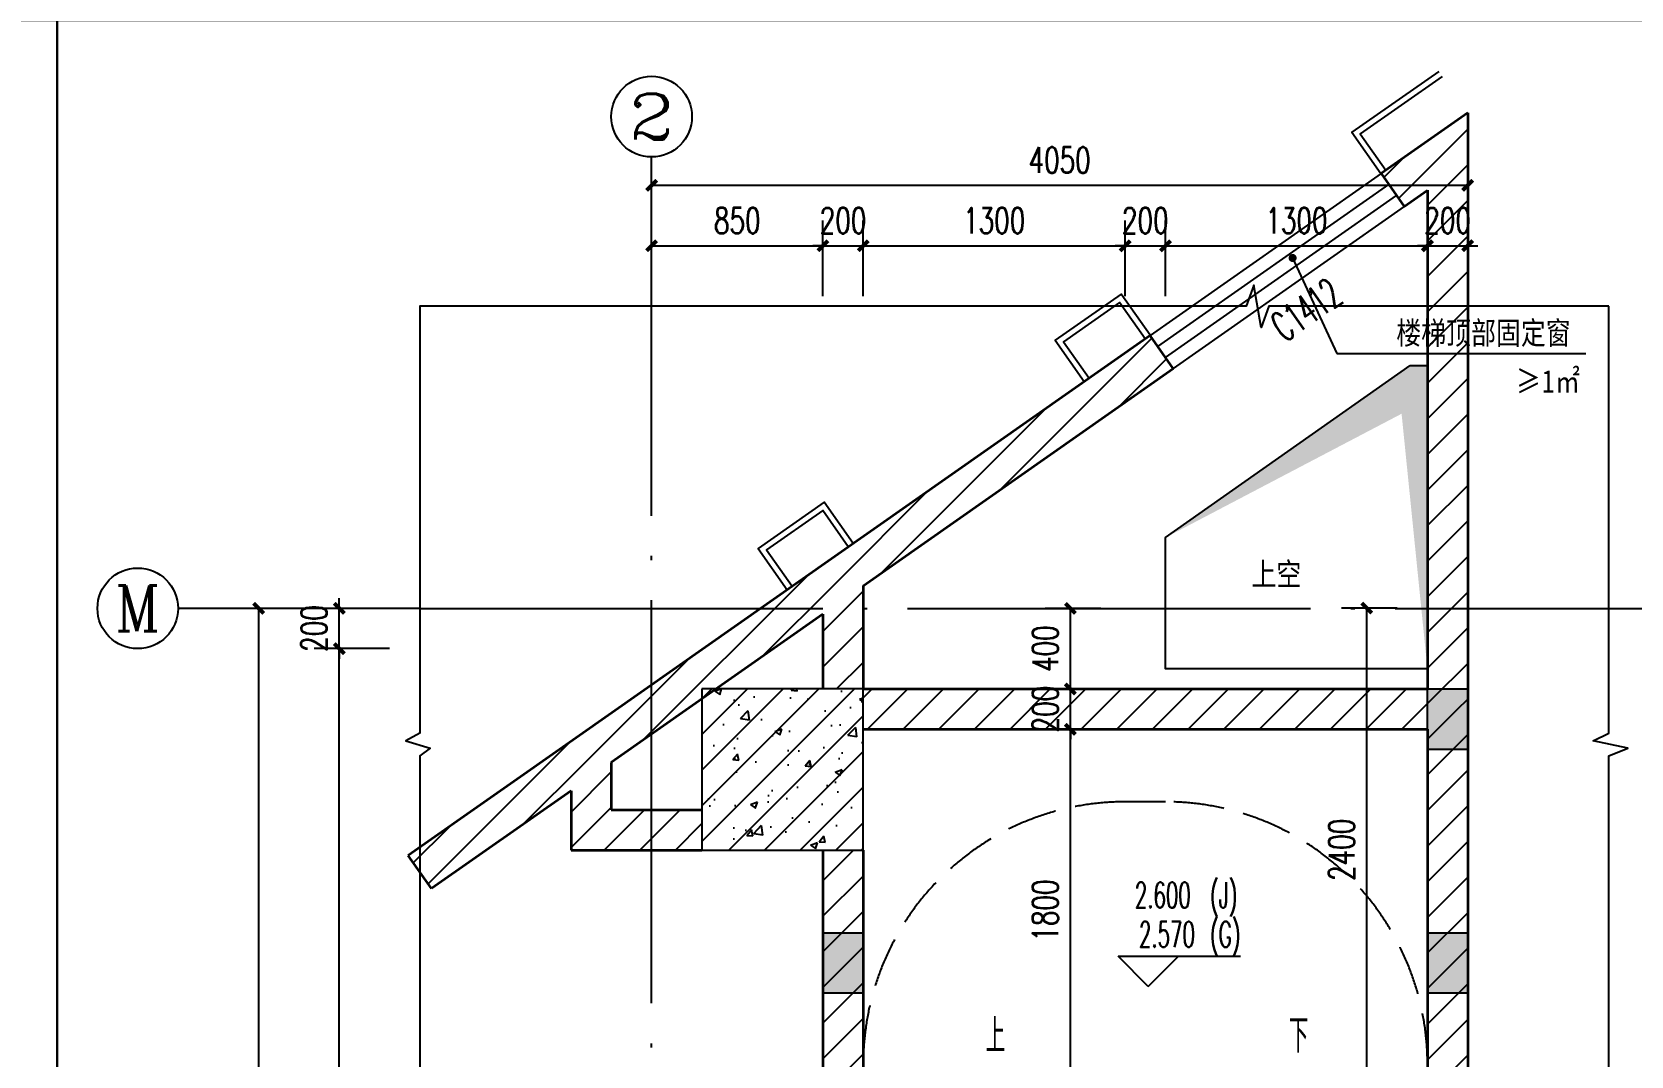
# Model space of a CAD drawing. Header units: millimetres. Extents: x 434053 to 1059003, y -2417481 to 936527.
# Drawn here: x 598276 to 606211, y -1785078 to -1779995 of the extents above; entities that cross this region are included whole.
import ezdxf
from ezdxf.enums import TextEntityAlignment as Align

# ---------------------------------------------------------------- set-up
doc = ezdxf.new("R2010")
doc.units = ezdxf.units.MM
doc.header["$LTSCALE"] = 1000
doc.header["$MEASUREMENT"] = 0
doc.linetypes.add('DASH', pattern=[0.35, 0.25, -0.1])
doc.linetypes.add('DOTE', pattern=[2.42, 2, -0.2, 0.02, -0.2])
doc.layers.get('Defpoints').update_dxf_attribs({"color": 6})
for name, color, linetype in [('10# 1层平面图$0$外立面', 83, 'Continuous'), ('A-AXIS', 16, 'DOTE'), ('A-WALL-PATT', 8, 'Continuous'), ('AXIS', 3, 'Continuous'), ('AXIS_TEXT', 7, 'Continuous'), ('COLUMN', 5, 'Continuous'), ('DIM_ELEV', 3, 'Continuous'), ('DIM_LEAD', 3, 'Continuous'), ('DIM_SYMB', 3, 'Continuous'), ('HZHZNEWPLOTLAYER#@$TT', 7, 'Continuous'), ('PUB_DIM', 83, 'Continuous'), ('PUB_HATCH', 8, 'Continuous'), ('PUB_TEXT', 7, 'Continuous'), ('STAIR', 2, 'Continuous'), ('TZ', 6, 'Continuous'), ('TZ_HATCH', 8, 'Continuous'), ('WINDOW', 4, 'Continuous'), ('WINDOW_TEXT', 7, 'Continuous'), ('建筑-楼板开洞', 251, 'Continuous')]:
    doc.layers.add(name, color=color, linetype=linetype)
doc.layers.add('A-ANNO-TEXT', color=7, linetype='Continuous', lineweight=25)
doc.layers.add('A-WALL', color=5, linetype='Continuous', lineweight=35)
doc.styles.add('_TCH_AXIS', font='COMPLEX', dxfattribs={"bigfont": 'GBCBIG'})
doc.styles.add('_TCH_DIM', font='SIMPLEX.shx', dxfattribs={"width": 0.8, "height": 3, "bigfont": 'GBCBIG.shx'})
doc.styles.add('_TCH_DIM_T3', font='SIMPLEX', dxfattribs={"width": 0.705882, "bigfont": 'GBCBIG'})
doc.styles.add('_TCH_WINDOW', font='SIMPLEX.shx', dxfattribs={"width": 0.8, "height": 3.5, "bigfont": 'GBCBIG.shx'})
doc.styles.add('COMPLEX', font='COMPLEX')
doc.styles.add('TITXV', font='', dxfattribs={"width": 0.8})
doc.styles.add('宋体', font='', dxfattribs={"width": 0.8})
doc.styles.get('TITXV').set_extended_font_data('SimSun')
doc.styles.get('宋体').set_extended_font_data('SimSun')
doc.dimstyles.new('_TCH_ARCH&&50', dxfattribs={"dimtxt": 127.5, "dimasz": 50, "dimexe": 125, "dimexo": 150, "dimgap": 61.25, "dimtad": 1, "dimdec": 0, "dimzin": 0, "dimdsep": 46, "dimtxsty": '_TCH_DIM_T3', "dimblk": 'ARCHTICK', "dimcen": 0.09, "dimclrt": 7, "dimazin": 2, "dimtfac": 1, "dimtdec": 0, "dimtix": 1, "dimtmove": 2, "dimatfit": 3, "dimfxl": 1, "dimtolj": 1, "dimtzin": 0, "dimarcsym": 0})
pattern_1 = [(45, (-1713816.56, -1462893.01), (-88.388383, 88.388383), [])]

# ---------------------------------------------------------------- blocks, each defined once
blk = doc.blocks.new('A$C1A944FEE')
blk.add_lwpolyline([(0, 11820), (9550, 11820), (9550, 0), (0, 0)], close=True)
blk = doc.blocks.new('_AXISO')
blk.add_circle((0, 0), 0.5)
at = {"layer": 'AXIS_TEXT', "style": 'COMPLEX', "width": 1.041667}
blk.add_attdef('A', text='', height=0.56, dxfattribs=at).set_placement((-0.25, -0.28), (0.25, -0.28), align=Align.FIT)
blk = doc.blocks.new('_ArchTick')
at = {"color": 0, "linetype": 'ByBlock', "const_width": 0.4}
blk.add_lwpolyline([(-0.5, -0.5), (0.5, 0.5)], dxfattribs=at)
blk = doc.blocks.new('*D2411')
at = {"layer": 'Defpoints', "color": 0, "transparency": 16777216}
for p in [(6800, 10500), (2750, 9700), (6800, 9700)]:
    blk.add_point(p, dxfattribs=at)
at = {"layer": 'PUB_DIM', "color": 0, "lineweight": -2, "transparency": 16777216}
for p, q in [((2750, 9850), (2750, 10625)), ((6800, 9850), (6800, 10625)), ((2750, 10500), (6800, 10500))]:
    blk.add_line(p, q, dxfattribs=at)
at = {"layer": 'PUB_DIM', "color": 0, "lineweight": -2, "transparency": 16777216, "xscale": 50, "yscale": 50, "zscale": 50, "rotation": 180}
blk.add_blockref('_ArchTick', (2750, 10500), dxfattribs=at)
at = {"layer": 'PUB_DIM', "color": 0, "lineweight": -2, "transparency": 16777216, "xscale": 50, "yscale": 50, "zscale": 50}
blk.add_blockref('_ArchTick', (6800, 10500), dxfattribs=at)
at = {"layer": 'PUB_DIM', "color": 7, "transparency": 16777216, "insert": (4775, 10625), "char_height": 127.5, "attachment_point": 5, "style": '_TCH_DIM_T3'}
blk.add_mtext('\\A1;4050', dxfattribs=at)
blk = doc.blocks.new('*D2413')
at = {"layer": 'Defpoints', "color": 0, "transparency": 16777216}
for p in [(800, 8400), (1600, 8400), (1600, 2400)]:
    blk.add_point(p, dxfattribs=at)
at = {"layer": 'PUB_DIM', "color": 0, "lineweight": -2, "transparency": 16777216}
for p, q in [((1450, 8400), (675, 8400)), ((800, 2400), (800, 8400)), ((1450, 2400), (675, 2400))]:
    blk.add_line(p, q, dxfattribs=at)
at = {"layer": 'PUB_DIM', "color": 0, "lineweight": -2, "transparency": 16777216, "xscale": 50, "yscale": 50, "zscale": 50}
for p, rotation in [((800, 8400), 90), ((800, 2400), 270)]:
    blk.add_blockref('_ArchTick', p, dxfattribs=dict(at, rotation=rotation))
at = {"layer": 'PUB_DIM', "color": 7, "transparency": 16777216, "insert": (675, 5400), "char_height": 127.5, "attachment_point": 5, "rotation": 90, "style": '_TCH_DIM_T3'}
blk.add_mtext('\\A1;6000', dxfattribs=at)
blk = doc.blocks.new('*D2414')
at = {"layer": 'Defpoints', "color": 0, "transparency": 16777216}
for p in [(7500, 8400), (8300, 8400), (7500, 2400)]:
    blk.add_point(p, dxfattribs=at)
at = {"layer": 'PUB_DIM', "color": 0, "lineweight": -2, "transparency": 16777216}
for p, q in [((7650, 8400), (8425, 8400)), ((8300, 2400), (8300, 8400)), ((7650, 2400), (8425, 2400))]:
    blk.add_line(p, q, dxfattribs=at)
at = {"layer": 'PUB_DIM', "color": 0, "lineweight": -2, "transparency": 16777216, "xscale": 50, "yscale": 50, "zscale": 50}
for p, rotation in [((8300, 8400), 90), ((8300, 2400), 270)]:
    blk.add_blockref('_ArchTick', p, dxfattribs=dict(at, rotation=rotation))
at = {"layer": 'PUB_DIM', "color": 7, "transparency": 16777216, "insert": (8175, 5400), "char_height": 127.5, "attachment_point": 5, "rotation": 90, "style": '_TCH_DIM_T3'}
blk.add_mtext('\\A1;6000', dxfattribs=at)
blk = doc.blocks.new('*D2415')
at = {"layer": 'Defpoints', "color": 0, "transparency": 16777216}
for p in [(1200, 8400), (1600, 8400), (1600, 8200)]:
    blk.add_point(p, dxfattribs=at)
at = {"layer": 'PUB_DIM', "color": 0, "lineweight": -2, "transparency": 16777216}
for p, q in [((1200, 8400), (1200, 8450)), ((1450, 8400), (1075, 8400)), ((1200, 8200), (1200, 8400)), ((1450, 8200), (1075, 8200)), ((1200, 8200), (1200, 8150))]:
    blk.add_line(p, q, dxfattribs=at)
at = {"layer": 'PUB_DIM', "color": 0, "lineweight": -2, "transparency": 16777216, "xscale": 50, "yscale": 50, "zscale": 50}
for p, rotation in [((1200, 8400), 270), ((1200, 8200), 90)]:
    blk.add_blockref('_ArchTick', p, dxfattribs=dict(at, rotation=rotation))
at = {"layer": 'PUB_DIM', "color": 7, "transparency": 16777216, "insert": (1075, 8300), "char_height": 127.5, "attachment_point": 5, "rotation": 90, "style": '_TCH_DIM_T3'}
blk.add_mtext('\\A1;200', dxfattribs=at)
blk = doc.blocks.new('*D2416')
at = {"layer": 'Defpoints', "color": 0, "transparency": 16777216}
for p in [(1200, 8200), (1600, 8200), (1600, 2600.1)]:
    blk.add_point(p, dxfattribs=at)
at = {"layer": 'PUB_DIM', "color": 0, "lineweight": -2, "transparency": 16777216}
for p, q in [((1450, 8200), (1075, 8200)), ((1200, 2600.1), (1200, 8200)), ((1450, 2600.1), (1075, 2600.1))]:
    blk.add_line(p, q, dxfattribs=at)
at = {"layer": 'PUB_DIM', "color": 0, "lineweight": -2, "transparency": 16777216, "xscale": 50, "yscale": 50, "zscale": 50}
for p, rotation in [((1200, 8200), 90), ((1200, 2600.1), 270)]:
    blk.add_blockref('_ArchTick', p, dxfattribs=dict(at, rotation=rotation))
at = {"layer": 'PUB_DIM', "color": 7, "transparency": 16777216, "insert": (1075, 5400), "char_height": 127.5, "attachment_point": 5, "rotation": 90, "style": '_TCH_DIM_T3'}
blk.add_mtext('\\A1;5600', dxfattribs=at)
blk = doc.blocks.new('*D2418')
at = {"layer": 'Defpoints', "color": 0, "transparency": 16777216}
for p in [(7500, 8400), (7900, 8400), (7500, 2600)]:
    blk.add_point(p, dxfattribs=at)
at = {"layer": 'PUB_DIM', "color": 0, "lineweight": -2, "transparency": 16777216}
for p, q in [((7650, 8400), (8025, 8400)), ((7900, 2600), (7900, 8400)), ((7650, 2600), (8025, 2600))]:
    blk.add_line(p, q, dxfattribs=at)
at = {"layer": 'PUB_DIM', "color": 0, "lineweight": -2, "transparency": 16777216, "xscale": 50, "yscale": 50, "zscale": 50}
for p, rotation in [((7900, 8400), 90), ((7900, 2600), 270)]:
    blk.add_blockref('_ArchTick', p, dxfattribs=dict(at, rotation=rotation))
at = {"layer": 'PUB_DIM', "color": 7, "transparency": 16777216, "insert": (7775, 5500), "char_height": 127.5, "attachment_point": 5, "rotation": 90, "style": '_TCH_DIM_T3'}
blk.add_mtext('\\A1;5800', dxfattribs=at)
blk = doc.blocks.new('*D2426')
at = {"layer": 'Defpoints', "color": 0, "transparency": 16777216}
for p in [(3600, 10200), (2750, 9800), (3600, 9800)]:
    blk.add_point(p, dxfattribs=at)
at = {"layer": 'PUB_DIM', "color": 0, "lineweight": -2, "transparency": 16777216}
for p, q in [((2750, 9950), (2750, 10325)), ((3600, 9950), (3600, 10325)), ((2750, 10200), (3600, 10200))]:
    blk.add_line(p, q, dxfattribs=at)
at = {"layer": 'PUB_DIM', "color": 0, "lineweight": -2, "transparency": 16777216, "xscale": 50, "yscale": 50, "zscale": 50, "rotation": 180}
blk.add_blockref('_ArchTick', (2750, 10200), dxfattribs=at)
at = {"layer": 'PUB_DIM', "color": 0, "lineweight": -2, "transparency": 16777216, "xscale": 50, "yscale": 50, "zscale": 50}
blk.add_blockref('_ArchTick', (3600, 10200), dxfattribs=at)
at = {"layer": 'PUB_DIM', "color": 7, "transparency": 16777216, "insert": (3175, 10325), "char_height": 127.5, "attachment_point": 5, "style": '_TCH_DIM_T3'}
blk.add_mtext('\\A1;850', dxfattribs=at)
blk = doc.blocks.new('*D2427')
at = {"layer": 'Defpoints', "color": 0, "transparency": 16777216}
for p in [(3800, 10200), (3600, 9800), (3800, 9800)]:
    blk.add_point(p, dxfattribs=at)
at = {"layer": 'PUB_DIM', "color": 0, "lineweight": -2, "transparency": 16777216}
for p, q in [((3600, 9950), (3600, 10325)), ((3800, 9950), (3800, 10325)), ((3600, 10200), (3550, 10200)), ((3600, 10200), (3800, 10200)), ((3800, 10200), (3850, 10200))]:
    blk.add_line(p, q, dxfattribs=at)
at = {"layer": 'PUB_DIM', "color": 0, "lineweight": -2, "transparency": 16777216, "xscale": 50, "yscale": 50, "zscale": 50}
blk.add_blockref('_ArchTick', (3600, 10200), dxfattribs=at)
at = {"layer": 'PUB_DIM', "color": 0, "lineweight": -2, "transparency": 16777216, "xscale": 50, "yscale": 50, "zscale": 50, "rotation": 180}
blk.add_blockref('_ArchTick', (3800, 10200), dxfattribs=at)
at = {"layer": 'PUB_DIM', "color": 7, "transparency": 16777216, "insert": (3700, 10325), "char_height": 127.5, "attachment_point": 5, "style": '_TCH_DIM_T3'}
blk.add_mtext('\\A1;200', dxfattribs=at)
blk = doc.blocks.new('*D2428')
at = {"layer": 'Defpoints', "color": 0, "transparency": 16777216}
for p in [(5100, 10200), (3800, 9800), (5100, 9800)]:
    blk.add_point(p, dxfattribs=at)
at = {"layer": 'PUB_DIM', "color": 0, "lineweight": -2, "transparency": 16777216}
for p, q in [((3800, 9950), (3800, 10325)), ((5100, 9950), (5100, 10325)), ((3800, 10200), (5100, 10200))]:
    blk.add_line(p, q, dxfattribs=at)
at = {"layer": 'PUB_DIM', "color": 0, "lineweight": -2, "transparency": 16777216, "xscale": 50, "yscale": 50, "zscale": 50, "rotation": 180}
blk.add_blockref('_ArchTick', (3800, 10200), dxfattribs=at)
at = {"layer": 'PUB_DIM', "color": 0, "lineweight": -2, "transparency": 16777216, "xscale": 50, "yscale": 50, "zscale": 50}
blk.add_blockref('_ArchTick', (5100, 10200), dxfattribs=at)
at = {"layer": 'PUB_DIM', "color": 7, "transparency": 16777216, "insert": (4450, 10325), "char_height": 127.5, "attachment_point": 5, "style": '_TCH_DIM_T3'}
blk.add_mtext('\\A1;1300', dxfattribs=at)
blk = doc.blocks.new('*D2429')
at = {"layer": 'Defpoints', "color": 0, "transparency": 16777216}
for p in [(5300, 10200), (5100, 9800), (5300, 9800)]:
    blk.add_point(p, dxfattribs=at)
at = {"layer": 'PUB_DIM', "color": 0, "lineweight": -2, "transparency": 16777216}
for p, q in [((5100, 9950), (5100, 10325)), ((5300, 9950), (5300, 10325)), ((5100, 10200), (5050, 10200)), ((5100, 10200), (5300, 10200)), ((5300, 10200), (5350, 10200))]:
    blk.add_line(p, q, dxfattribs=at)
at = {"layer": 'PUB_DIM', "color": 0, "lineweight": -2, "transparency": 16777216, "xscale": 50, "yscale": 50, "zscale": 50}
blk.add_blockref('_ArchTick', (5100, 10200), dxfattribs=at)
at = {"layer": 'PUB_DIM', "color": 0, "lineweight": -2, "transparency": 16777216, "xscale": 50, "yscale": 50, "zscale": 50, "rotation": 180}
blk.add_blockref('_ArchTick', (5300, 10200), dxfattribs=at)
at = {"layer": 'PUB_DIM', "color": 7, "transparency": 16777216, "insert": (5200, 10325), "char_height": 127.5, "attachment_point": 5, "style": '_TCH_DIM_T3'}
blk.add_mtext('\\A1;200', dxfattribs=at)
blk = doc.blocks.new('*D2430')
at = {"layer": 'Defpoints', "color": 0, "transparency": 16777216}
for p in [(6600, 10200), (5300, 9800), (6600, 9800)]:
    blk.add_point(p, dxfattribs=at)
at = {"layer": 'PUB_DIM', "color": 0, "lineweight": -2, "transparency": 16777216}
for p, q in [((5300, 9950), (5300, 10325)), ((6600, 9950), (6600, 10325)), ((5300, 10200), (6600, 10200))]:
    blk.add_line(p, q, dxfattribs=at)
at = {"layer": 'PUB_DIM', "color": 0, "lineweight": -2, "transparency": 16777216, "xscale": 50, "yscale": 50, "zscale": 50, "rotation": 180}
blk.add_blockref('_ArchTick', (5300, 10200), dxfattribs=at)
at = {"layer": 'PUB_DIM', "color": 0, "lineweight": -2, "transparency": 16777216, "xscale": 50, "yscale": 50, "zscale": 50}
blk.add_blockref('_ArchTick', (6600, 10200), dxfattribs=at)
at = {"layer": 'PUB_DIM', "color": 7, "transparency": 16777216, "insert": (5950, 10325), "char_height": 127.5, "attachment_point": 5, "style": '_TCH_DIM_T3'}
blk.add_mtext('\\A1;1300', dxfattribs=at)
blk = doc.blocks.new('*D2431')
at = {"layer": 'Defpoints', "color": 0, "transparency": 16777216}
for p in [(6800, 10200), (6600, 9800), (6800, 9800)]:
    blk.add_point(p, dxfattribs=at)
at = {"layer": 'PUB_DIM', "color": 0, "lineweight": -2, "transparency": 16777216}
for p, q in [((6600, 9950), (6600, 10325)), ((6800, 9950), (6800, 10325)), ((6600, 10200), (6550, 10200)), ((6600, 10200), (6800, 10200)), ((6800, 10200), (6850, 10200))]:
    blk.add_line(p, q, dxfattribs=at)
at = {"layer": 'PUB_DIM', "color": 0, "lineweight": -2, "transparency": 16777216, "xscale": 50, "yscale": 50, "zscale": 50}
blk.add_blockref('_ArchTick', (6600, 10200), dxfattribs=at)
at = {"layer": 'PUB_DIM', "color": 0, "lineweight": -2, "transparency": 16777216, "xscale": 50, "yscale": 50, "zscale": 50, "rotation": 180}
blk.add_blockref('_ArchTick', (6800, 10200), dxfattribs=at)
at = {"layer": 'PUB_DIM', "color": 7, "transparency": 16777216, "insert": (6700, 10325), "char_height": 127.5, "attachment_point": 5, "style": '_TCH_DIM_T3'}
blk.add_mtext('\\A1;200', dxfattribs=at)
blk = doc.blocks.new('A$C41BC708E')
at = {"layer": 'TZ_HATCH'}
h = blk.add_hatch(color=256, dxfattribs=at)
h.dxf.hatch_style = 1
h.paths.add_polyline_path([(72134.4, 17979), (72134.4, 17679), (71934.4, 17679), (71934.4, 17979)])
h = blk.add_hatch(color=256, dxfattribs=at)
h.dxf.hatch_style = 1
h.paths.add_polyline_path([(69134.4, 16769), (69134.4, 16469), (68934.4, 16469), (68934.4, 16769)])
h = blk.add_hatch(color=256, dxfattribs=at)
h.dxf.hatch_style = 1
h.paths.add_polyline_path([(72134.4, 16769), (72134.4, 16469), (71934.4, 16469), (71934.4, 16769)])
at = {"layer": 'TZ'}
for points in [[(72134.4, 17979), (72134.4, 17679), (71934.4, 17679), (71934.4, 17979)], [(69134.4, 16769), (69134.4, 16469), (68934.4, 16469), (68934.4, 16769)], [(72134.4, 16769), (72134.4, 16469), (71934.4, 16469), (71934.4, 16769)]]:
    blk.add_lwpolyline(points, close=True, dxfattribs=at)
blk = doc.blocks.new('asdffsdg')
at = {"layer": '10# 1层平面图$0$外立面', "elevation": 0}
for points in [[(-1681.7, -1061.4), (-2112.5, -1363.5), (-1969, -1568)], [(-1664.5, -1085.9), (-2070.7, -1370.9), (-1944.4, -1550.8)], [(-3114.3, -2371.2), (-3257.8, -2166.5), (-3585.3, -2396.1), (-3441.7, -2600.8)], [(-3138.8, -2388.4), (-3265.2, -2208.3), (-3543.5, -2403.4), (-3417.1, -2583.6)], [(-4587.9, -3404.6), (-4731.5, -3199.9), (-5058.9, -3429.6), (-4915.4, -3634.3)], [(-4612.5, -3421.9), (-4738.8, -3241.7), (-5017.2, -3436.9), (-4890.8, -3617)]]:
    blk.add_lwpolyline(points, dxfattribs=at)
blk = doc.blocks.new('*D1312')
at = {"layer": 'Defpoints', "color": 0, "transparency": 16777216}
for p in [(604899.9, -1782854.7), (605200.9, -1782854.7), (605200.9, -1785254.7)]:
    blk.add_point(p, dxfattribs=at)
at = {"layer": 'PUB_DIM', "color": 0, "lineweight": -2, "transparency": 16777216}
for p, q in [((605050.9, -1782854.7), (604774.9, -1782854.7)), ((604899.9, -1785254.7), (604899.9, -1782854.7)), ((605050.9, -1785254.7), (604774.9, -1785254.7))]:
    blk.add_line(p, q, dxfattribs=at)
at = {"layer": 'PUB_DIM', "color": 0, "lineweight": -2, "transparency": 16777216, "xscale": 50, "yscale": 50, "zscale": 50}
for p, rotation in [((604899.9, -1782854.7), 90), ((604899.9, -1785254.7), 270)]:
    blk.add_blockref('_ArchTick', p, dxfattribs=dict(at, rotation=rotation))
at = {"layer": 'PUB_DIM', "color": 7, "transparency": 16777216, "insert": (604774.9, -1784054.7), "char_height": 127.5, "attachment_point": 5, "rotation": 90, "style": '_TCH_DIM_T3'}
blk.add_mtext('\\A1;2400', dxfattribs=at)
blk = doc.blocks.new('*D1323')
at = {"layer": 'Defpoints', "color": 0, "transparency": 16777216}
for p in [(603429, -1783456.3), (603730, -1783456.3), (603730, -1785256.3)]:
    blk.add_point(p, dxfattribs=at)
at = {"layer": 'PUB_DIM', "color": 0, "lineweight": -2, "transparency": 16777216}
for p, q in [((603580, -1783456.3), (603304, -1783456.3)), ((603429, -1785256.3), (603429, -1783456.3)), ((603580, -1785256.3), (603304, -1785256.3))]:
    blk.add_line(p, q, dxfattribs=at)
at = {"layer": 'PUB_DIM', "color": 0, "lineweight": -2, "transparency": 16777216, "xscale": 50, "yscale": 50, "zscale": 50}
for p, rotation in [((603429, -1783456.3), 90), ((603429, -1785256.3), 270)]:
    blk.add_blockref('_ArchTick', p, dxfattribs=dict(at, rotation=rotation))
at = {"layer": 'PUB_DIM', "color": 7, "transparency": 16777216, "insert": (603304, -1784356.3), "char_height": 127.5, "attachment_point": 5, "rotation": 90, "style": '_TCH_DIM_T3'}
blk.add_mtext('\\A1;1800', dxfattribs=at)
blk = doc.blocks.new('*D1324')
at = {"layer": 'Defpoints', "color": 0, "transparency": 16777216}
for p in [(603429, -1783256.3), (603730, -1783256.3), (603730, -1783456.3)]:
    blk.add_point(p, dxfattribs=at)
at = {"layer": 'PUB_DIM', "color": 0, "lineweight": -2, "transparency": 16777216}
for p, q in [((603429, -1783256.3), (603429, -1783206.3)), ((603580, -1783256.3), (603304, -1783256.3)), ((603429, -1783456.3), (603429, -1783256.3)), ((603580, -1783456.3), (603304, -1783456.3)), ((603429, -1783456.3), (603429, -1783506.3))]:
    blk.add_line(p, q, dxfattribs=at)
at = {"layer": 'PUB_DIM', "color": 0, "lineweight": -2, "transparency": 16777216, "xscale": 50, "yscale": 50, "zscale": 50}
for p, rotation in [((603429, -1783256.3), 270), ((603429, -1783456.3), 90)]:
    blk.add_blockref('_ArchTick', p, dxfattribs=dict(at, rotation=rotation))
at = {"layer": 'PUB_DIM', "color": 7, "transparency": 16777216, "insert": (603304, -1783356.3), "char_height": 127.5, "attachment_point": 5, "rotation": 90, "style": '_TCH_DIM_T3'}
blk.add_mtext('\\A1;200', dxfattribs=at)
blk = doc.blocks.new('*D1325')
at = {"layer": 'Defpoints', "color": 0, "transparency": 16777216}
for p in [(603429, -1782856.3), (603730, -1782856.3), (603730, -1783256.3)]:
    blk.add_point(p, dxfattribs=at)
at = {"layer": 'PUB_DIM', "color": 0, "lineweight": -2, "transparency": 16777216}
for p, q in [((603580, -1782856.3), (603304, -1782856.3)), ((603429, -1783256.3), (603429, -1782856.3)), ((603580, -1783256.3), (603304, -1783256.3))]:
    blk.add_line(p, q, dxfattribs=at)
at = {"layer": 'PUB_DIM', "color": 0, "lineweight": -2, "transparency": 16777216, "xscale": 50, "yscale": 50, "zscale": 50}
for p, rotation in [((603429, -1782856.3), 90), ((603429, -1783256.3), 270)]:
    blk.add_blockref('_ArchTick', p, dxfattribs=dict(at, rotation=rotation))
at = {"layer": 'PUB_DIM', "color": 7, "transparency": 16777216, "insert": (603304, -1783056.3), "char_height": 127.5, "attachment_point": 5, "rotation": 90, "style": '_TCH_DIM_T3'}
blk.add_mtext('\\A1;400', dxfattribs=at)
blk = doc.blocks.new('$WINLIB2D$00000001')
at = {"color": 0}
for points in [[(-0.5, 0.5), (-0.5, -0.5)], [(-0.5, 0.5), (0.5, 0.5)], [(0.5, -0.5), (0.5, 0.5)], [(0.5, 0.1667), (-0.5, 0.1667)], [(0.5, -0.1667), (-0.5, -0.1667)], [(-0.5, -0.5), (0.5, -0.5)]]:
    blk.add_lwpolyline(points, dxfattribs=at)
blk = doc.blocks.new('A$C2FA77C9D')
at = {"layer": 'A-AXIS'}
for p, q in [((2750, 1600), (2750, 9900)), ((1600, 8400), (7500, 8400))]:
    blk.add_line(p, q, dxfattribs=at)
at = {"layer": 'AXIS'}
for p, q in [((2750, 10100), (2750, 10641)), ((1600, 8400), (400, 8400)), ((7500, 8400), (8700, 8400))]:
    blk.add_line(p, q, dxfattribs=at)
at = {"layer": 'DIM_SYMB'}
blk.add_lwpolyline([(7500, 9900), (5813.4, 9900), (5775.2, 9795), (5738.2, 10005), (5700.9, 9900), (1600, 9900), (1600, 7780.9), (1530.8, 7742.7), (1650.7, 7705.7), (1600, 7668.4), (1600, 1600), (5700.9, 1600), (5738.2, 1693.7), (5770.8, 1519), (5813.4, 1600), (7500, 1600), (7500, 7668.4), (7595, 7705.7), (7421.8, 7742.7), (7500, 7780.9), (7500, 9900)], dxfattribs=at)
at = {"layer": 'AXIS'}
ref = blk.add_blockref('_AXISO', (2750, 10841), dxfattribs=dict(at, xscale=400, yscale=400, zscale=400))
ref.add_attrib('A', '2', dxfattribs={"layer": 'AXIS_TEXT', "height": 226.3, "style": '_TCH_AXIS', "width": 1.5}).set_placement((2636.9, 10727.9), (2863.1, 10727.9), align=Align.FIT)
ref = blk.add_blockref('_AXISO', (200, 8400), dxfattribs=dict(at, xscale=400, yscale=400, zscale=400))
ref.add_attrib('A', 'M', dxfattribs={"layer": 'AXIS_TEXT', "height": 226.3, "style": '_TCH_AXIS'}).set_placement((86.9, 8286.9), (313.1, 8286.9), align=Align.FIT)
at = {"layer": 'PUB_DIM'}
for p1, p2, distance, picture, middle in [((2750, 9700), (6800, 9700), 800, '*D2411', (4775, 10625)), ((2750, 9800), (3600, 9800), 400, '*D2426', (3175, 10325)), ((3600, 9800), (3800, 9800), 400, '*D2427', (3700, 10325)), ((3800, 9800), (5100, 9800), 400, '*D2428', (4450, 10325)), ((5100, 9800), (5300, 9800), 400, '*D2429', (5200, 10325)), ((5300, 9800), (6600, 9800), 400, '*D2430', (5950, 10325)), ((6600, 9800), (6800, 9800), 400, '*D2431', (6700, 10325)), ((1600, 2400), (1600, 8400), 800, '*D2413', (675, 5400)), ((1600, 8200), (1600, 8400), 400, '*D2415', (1075, 8300)), ((7500, 2400), (7500, 8400), -800, '*D2414', (8175, 5400)), ((7500, 2600), (7500, 8400), -400, '*D2418', (7775, 5500)), ((1600, 2600.1), (1600, 8200), 400, '*D2416', (1075, 5400))]:
    dim = blk.add_aligned_dim(p1=p1, p2=p2, distance=distance, dimstyle='_TCH_ARCH&&50', dxfattribs=at)
    dim.commit()
    dim.dimension.update_dxf_attribs({"geometry": picture, "text_midpoint": middle})

msp = doc.modelspace()

# ---------------------------------------------------------------- hatches: boundary and pattern name
at = {"layer": 'A-WALL-PATT'}
h = msp.add_hatch(dxfattribs=at)
h.set_pattern_fill('普通砖', color=256, scale=50, style=0)
h.set_pattern_definition(pattern_1)
h.paths.add_polyline_path([(605400.9, -1780396.2), (604971.1, -1780697.7), (605086, -1780861.4), (605200.9, -1780780.8)])
h = msp.add_hatch(dxfattribs=at)
h.set_pattern_fill('普通砖', color=256, scale=50, style=0)
h.set_pattern_definition(pattern_1)
h.paths.add_polyline_path([(605400.9, -1780396.2), (605200.9, -1780780.8), (605200.9, -1783256.3), (605267.6, -1783356.3), (605400.9, -1783356.3)])
h = msp.add_hatch(dxfattribs=at)
h.set_pattern_fill('普通砖', color=256, scale=50, style=0)
h.set_pattern_definition(pattern_1)
h.paths.add_polyline_path([(602400.9, -1782744.7), (603939.8, -1781665.4), (603825, -1781501.6), (602243.5, -1782610.8), (602281.8, -1782746.9)])
h = msp.add_hatch(dxfattribs=at)
h.set_pattern_fill('普通砖', color=256, scale=50, style=0)
h.set_pattern_definition(pattern_1)
h.paths.add_polyline_path([(602281.8, -1782746.9), (602243.5, -1782610.8), (600993.5, -1783487.6), (601031.8, -1783623.6), (601150.9, -1783621.5), (602200.9, -1782885)])
h = msp.add_hatch(dxfattribs=at)
h.set_pattern_fill('普通砖', color=256, scale=50, style=0)
h.set_pattern_definition(pattern_1)
h.paths.add_polyline_path([(602200.9, -1783256.3), (602400.9, -1783256.3), (602400.9, -1782744.7), (602281.8, -1782746.9), (602200.9, -1782885)])
h = msp.add_hatch(dxfattribs=at)
h.set_pattern_fill('普通砖', color=256, scale=50, style=0)
h.set_pattern_definition(pattern_1)
h.paths.add_polyline_path([(602400.9, -1783256.3), (602400.9, -1783456.3), (605200.9, -1783456.3), (605267.6, -1783356.3), (605200.9, -1783256.3)])
h = msp.add_hatch(dxfattribs=at)
h.set_pattern_fill('普通砖', color=256, scale=50, style=0)
h.set_pattern_definition(pattern_1)
h.paths.add_polyline_path([(605267.6, -1783356.3), (605200.9, -1783456.3), (605200.9, -1788656.3), (605300.9, -1788722.9), (605400.9, -1788656.3), (605400.9, -1783356.3)])
h = msp.add_hatch(dxfattribs=at)
h.set_pattern_fill('普通砖', color=256, scale=50, style=0)
h.set_pattern_definition(pattern_1)
h.paths.add_polyline_path([(601031.8, -1783623.6), (600993.5, -1783487.6), (600143.5, -1784083.8), (600258.4, -1784247.5), (600950.9, -1783761.7)])
h = msp.add_hatch(dxfattribs=at)
h.set_pattern_fill('普通砖', color=256, scale=50, style=0)
h.set_pattern_definition(pattern_1)
h.paths.add_polyline_path([(601031.8, -1783623.6), (600950.9, -1783761.7), (600950.9, -1784056.3), (601150.9, -1783856.3), (601150.9, -1783621.5)])
h = msp.add_hatch(dxfattribs=at)
h.set_pattern_fill('普通砖', color=256, scale=50, style=0)
h.set_pattern_definition(pattern_1)
h.paths.add_polyline_path([(601600.9, -1784056.3), (601600.9, -1783856.3), (601150.9, -1783856.3), (600950.9, -1784056.3)])
h = msp.add_hatch(dxfattribs=at)
h.set_pattern_fill('普通砖', color=256, scale=50, style=0)
h.set_pattern_definition(pattern_1)
h.paths.add_polyline_path([(602400.9, -1784056.3), (602200.9, -1784056.3), (602200.9, -1788656.3), (602300.9, -1788722.9), (602400.9, -1788656.3)])
at = {"layer": 'PUB_HATCH'}
h = msp.add_hatch(dxfattribs=at)
h.set_pattern_fill('钢筋混凝土', color=256, scale=50, style=0)
h.set_pattern_definition([(45, (-1713816.56, -1462982.77), (-88.3883476, 88.3883476), []), (50, (-1713816.56, -1462982.77), (358.63009, -31.376067), [37.5, -412.5]), (355, (-1713816.56, -1462982.77), (-69.375667, 376.096067), [30, -330]), (100.4514, (-1713786.68, -1462985.4), (289.25469, 344.71977), [31.870095, -350.571056]), (46.1842, (-1713816.56, -1462882.77), (533.620524, -82.75951), [56.25, -618.75]), (96.6356, (-1713772.1, -1462889.67), (467.33135, 487.05894), [47.80514, -525.8565]), (351.1842, (-1713816.56, -1462882.77), (467.33097, 487.0593), [45, -495]), (21, (-1713766.56, -1462907.77), (298.453526, -201.309445), [37.5, -412.5]), (326, (-1713766.56, -1462907.77), (121.657666, 362.57502), [30, -330]), (71.4514, (-1713741.7, -1462924.55), (420.111314, 161.26525), [31.870095, -350.571056]), (37.5, (-1713816.56, -1462982.77), (6.079928, 166.446927), [0, -326, 0, -335, 0, -331.25]), (7.5, (-1713816.56, -1462982.77), (131.534769, 197.205856), [0, -191, 0, -318.5, 0, -126.25]), (327.5, (-1713928.06, -1462982.77), (266.911218, -11.277436), [0, -125, 0, -390, 0, -517.5]), (317.5, (-1713978.06, -1462982.77), (291.593085, 50.05249), [0, -162.5, 0, -259, 0, -367.5])])
h.paths.add_polyline_path([(601600.9, -1784056.3), (602400.9, -1784056.3), (602400.9, -1783256.3), (601600.9, -1783256.3)])
at = {"layer": '建筑-楼板开洞'}
h = msp.add_hatch(color=256, dxfattribs=at)
h.dxf.hatch_style = 1
h.paths.add_polyline_path([(605200.9, -1783156.3), (605200.9, -1781651.1), (605115.9, -1781651.1), (603900.9, -1782504.8), (605072.7, -1781890.2)])

# ---------------------------------------------------------------- linework, layer by layer
at = {"layer": 'A-WALL'}
for p, q in [((605400.9, -1780396.2), (604971.1, -1780697.7)), ((605400.9, -1780396.2), (605400.9, -1783356.3)), ((604971.1, -1780697.7), (605086, -1780861.4)), ((605086, -1780861.4), (605200.9, -1780780.8)), ((605200.9, -1780780.8), (605200.9, -1783256.3)), ((603825, -1781501.6), (602243.5, -1782610.8)), ((603939.8, -1781665.4), (603825, -1781501.6)), ((602400.9, -1782744.7), (603939.8, -1781665.4)), ((602243.5, -1782610.8), (600993.5, -1783487.6)), ((602400.9, -1782744.7), (602400.9, -1783256.3)), ((602200.9, -1782885), (601150.9, -1783621.5)), ((602200.9, -1782885), (602200.9, -1783256.3)), ((602400.9, -1783256.3), (605200.9, -1783256.3)), ((605400.9, -1783356.3), (605400.9, -1788656.3)), ((602400.9, -1783456.3), (605200.9, -1783456.3)), ((605200.9, -1783456.3), (605200.9, -1788656.3)), ((600993.5, -1783487.6), (600143.5, -1784083.8)), ((601150.9, -1783621.5), (601150.9, -1783856.3)), ((600950.9, -1783761.7), (600258.4, -1784247.5)), ((600950.9, -1783761.7), (600950.9, -1784056.3)), ((601150.9, -1783856.3), (601600.9, -1783856.3)), ((600258.4, -1784247.5), (600143.5, -1784083.8)), ((600950.9, -1784056.3), (601600.9, -1784056.3)), ((602200.9, -1784056.3), (602200.9, -1788656.3)), ((602400.9, -1784056.3), (602400.9, -1788656.3))]:
    msp.add_line(p, q, dxfattribs=at)
at = {"layer": 'COLUMN'}
for p, q in [((602400.9, -1783256.3), (601600.9, -1783256.3)), ((601600.9, -1783256.3), (601600.9, -1784056.3)), ((602400.9, -1784056.3), (602400.9, -1783256.3)), ((601600.9, -1784056.3), (602400.9, -1784056.3))]:
    msp.add_line(p, q, dxfattribs=at)
at = {"layer": 'DIM_ELEV'}
for p, q in [((603815.4, -1784733.3), (603665.4, -1784583.3)), ((603665.4, -1784583.3), (604273.2, -1784583.3)), ((603815.4, -1784733.3), (603965.4, -1784583.3))]:
    msp.add_line(p, q, dxfattribs=at)
at = {"layer": 'DIM_LEAD'}
for p, q in [((604532, -1781117), (604751.8, -1781590.7)), ((604751.8, -1781590.7), (605987.7, -1781590.7))]:
    msp.add_line(p, q, dxfattribs=at)
at = {"layer": 'DIM_LEAD', "const_width": 20}
msp.add_lwpolyline([(604527.7, -1781107.9, 1), (604536.2, -1781126, 1)], format="xyb", close=True, dxfattribs=at)
at = {"layer": 'STAIR', "linetype": 'DASH'}
msp.add_lwpolyline([(605200.9, -1785116.2, 0.414214), (603901, -1783816.3), (603701, -1783816.3, 0.414214), (602401.2, -1785116.2)], format="xyb", dxfattribs=at)
at = {"layer": '建筑-楼板开洞'}
msp.add_lwpolyline([(605115.9, -1781651.1), (605200.9, -1781651.1), (605200.9, -1783156.3), (603900.9, -1783156.3), (603900.9, -1782504.8)], close=True, dxfattribs=at)

# ---------------------------------------------------------------- block references
for name, p in [('A$C1A944FEE', (588850.9, -1791756.3)), ('A$C1A944FEE', (598400.9, -1791756.3)), ('asdffsdg', (606938.6, -1779129.5, 0)), ('A$C2FA77C9D', (598600.9, -1791256.3))]:
    msp.add_blockref(name, p)
at = {"layer": 'HZHZNEWPLOTLAYER#@$TT'}
msp.add_blockref('A$C41BC708E', (533266.5, -1801235.3), dxfattribs=at)
at = {"layer": 'WINDOW'}
ref = msp.add_blockref('$WINLIB2D$00000001', (604455.5, -1781181.5), dxfattribs=dict(at, xscale=1400, yscale=-200, zscale=200, rotation=215.045667409883))
ref.add_attrib('A', 'C1412', (604493.5, -1781538.8), dxfattribs={"layer": 'WINDOW_TEXT', "height": 148.75, "rotation": 35.04567, "style": '_TCH_WINDOW', "width": 0.564706})

# ---------------------------------------------------------------- texts
at = {"layer": 'A-ANNO-TEXT', "style": 'TITXV', "width": 0.8}
msp.add_text('上空', height=113.29, dxfattribs=at).set_placement((604327.9, -1782742.8))
at = {"layer": 'PUB_TEXT'}
for s, height, style, width, p in [('楼梯顶部固定窗', 113.29, '宋体', 0.8, (605046.5, -1781545.7)), ('≥', 113.3, '宋体', 0.8, (605639.9, -1781785.7)), ('1', 113.3, '宋体', 0.8, (605769.5, -1781785.7)), ('㎡', 113.3, '宋体', 0.8, (605834.3, -1781785.7)), ('2.600', 127.5, '_TCH_DIM', 0.564706, (603748.9, -1784343.3)), ('(J)', 127.5, '_TCH_DIM', 0.564706, (604122.4, -1784343.3)), ('2.570', 127.5, '_TCH_DIM', 0.564706, (603769.4, -1784538.3)), ('(G)', 127.5, '_TCH_DIM', 0.564706, (604122.4, -1784538.3)), ('上', 168.8, '_TCH_DIM', 0.8, (603009.2, -1785063.8)), ('下', 168.8, '_TCH_DIM', 0.8, (604513, -1785062.2))]:
    msp.add_text(s, height=height, dxfattribs=dict(at, style=style, width=width)).set_placement(p)

# ---------------------------------------------------------------- dimensions: what is measured, and where the dimension line sits
at = {"layer": 'PUB_DIM'}
for p1, p2, picture, middle in [((603730, -1783256.3), (603730, -1782856.3), '*D1325', (603304, -1783056.3)), ((605200.9, -1785254.7), (605200.9, -1782854.7), '*D1312', (604774.9, -1784054.7)), ((603730, -1783456.3), (603730, -1783256.3), '*D1324', (603304, -1783356.3)), ((603730, -1785256.3), (603730, -1783456.3), '*D1323', (603304, -1784356.3))]:
    dim = msp.add_aligned_dim(p1=p1, p2=p2, distance=301, dimstyle='_TCH_ARCH&&50', dxfattribs=at)
    dim.commit()
    dim.dimension.update_dxf_attribs({"geometry": picture, "text_midpoint": middle})

doc.saveas('drawing.dxf')
